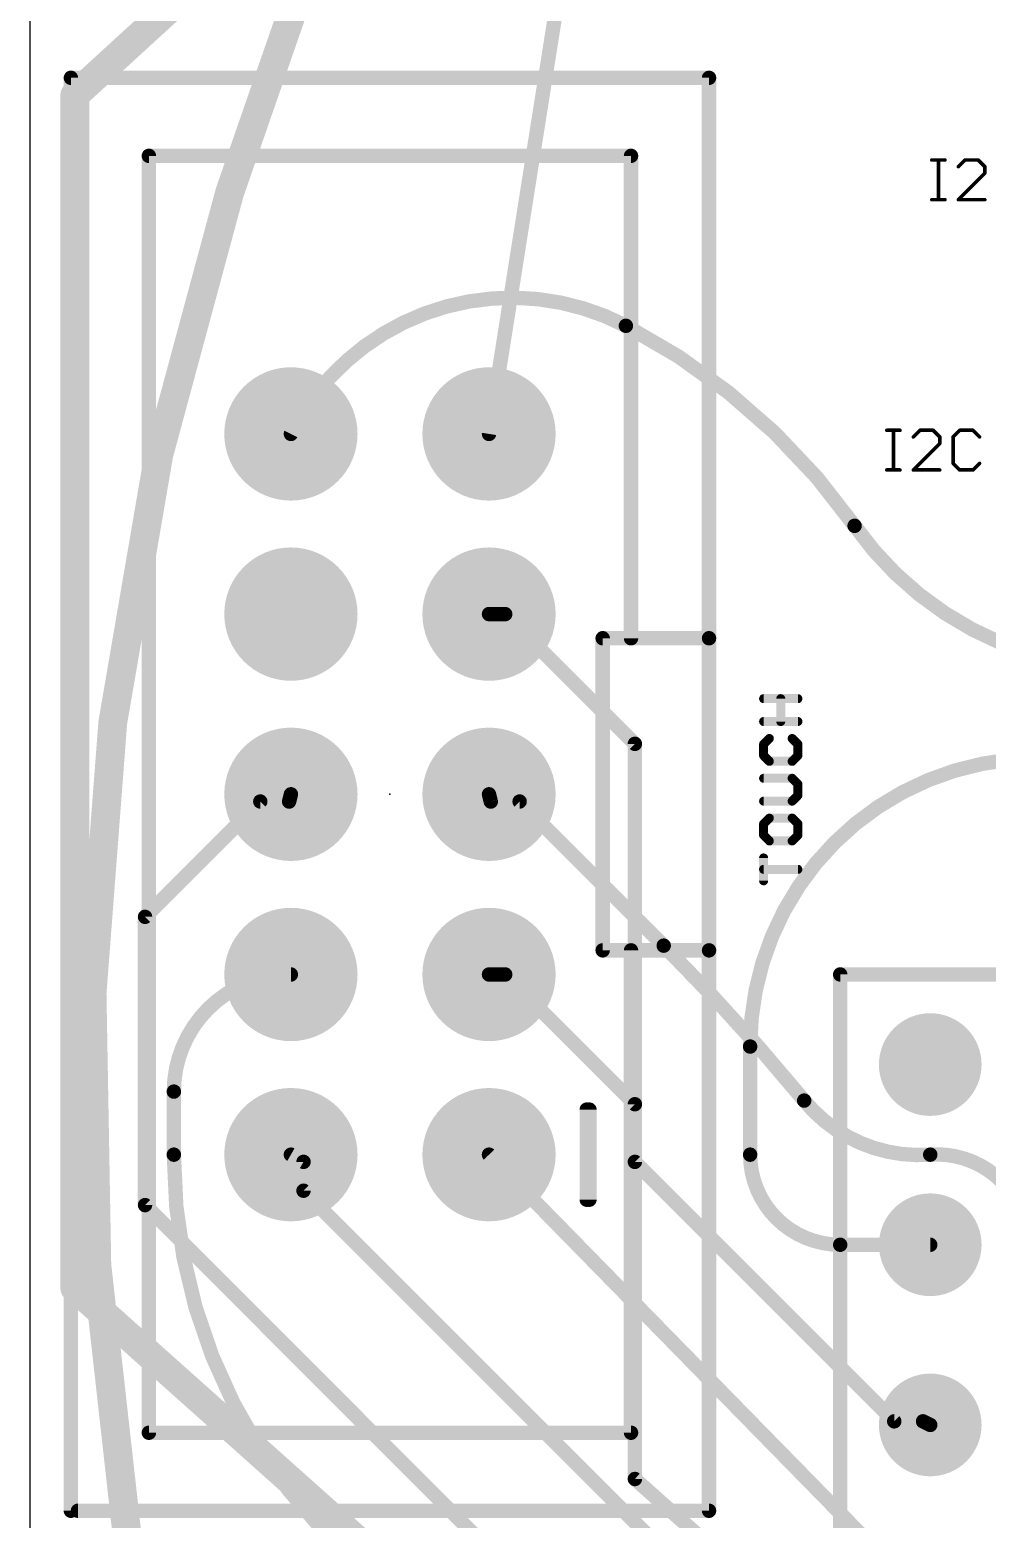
# Model space of a CAD drawing. Extents: x 0 to 40.9, y -0.1 to 59.7.
# Drawn here: x 0 to 13.5, y 27.88 to 48.88 of the extents above; entities that cross this region are included whole.
import ezdxf

# ---------------------------------------------------------------- set-up
doc = ezdxf.new("R2010")
doc.units = 0
for name, color, linetype in [('1', 22, 'CONTINUOUS'), ('16', 175, 'CONTINUOUS'), ('17', 82, 'CONTINUOUS'), ('20', 7, 'CONTINUOUS'), ('21', 253, 'CONTINUOUS'), ('22', 253, 'CONTINUOUS'), ('23', 7, 'CONTINUOUS'), ('25', 253, 'CONTINUOUS'), ('51', 253, 'CONTINUOUS')]:
    doc.layers.add(name, color=color, linetype=linetype)

# ---------------------------------------------------------------- blocks, each defined once
blk = doc.blocks.new('ROUNDP')
at = {"const_width": 0.5}
blk.add_lwpolyline([(0, -0.25, 1), (0, 0.25, 1), (0, -0.25)], format="xyb", dxfattribs=at)
blk = doc.blocks.new('RECT')
blk.add_solid([(-0.5, -0.5), (0.5, -0.5), (-0.5, 0.5), (0.5, 0.5)])

msp = doc.modelspace()

# ---------------------------------------------------------------- linework, layer by layer
at = {"layer": '1'}
for points, const_width in [([(7.5184, 54.2544), (0.635, 47.9552)], 0.4064), ([(0.635, 47.9552), (0.635, 31.1404)], 0.4064), ([(6.477, 40.64), (6.7056, 40.64)], 0.2032), ([(6.7056, 40.64), (8.5344, 38.8112)], 0.2032), ([(8.5344, 38.8112), (8.5344, 28.448)], 0.2032), ([(3.2512, 37.9984), (1.6256, 36.3728)], 0.2032), ([(3.6576, 37.9984), (3.2512, 37.9984)], 0.2032), ([(3.6576, 37.9984), (3.683, 38.1)], 0.2032), ([(1.6256, 36.3728), (1.6256, 32.3088)], 0.2032), ([(10.16, 33.02), (10.16, 34.544)], 0.2032), ([(3.8608, 32.9184), (3.683, 33.02)], 0.2032), ([(3.8608, 32.9184), (3.8608, 32.512)], 0.2032), ([(3.8608, 32.512), (12.192, 24.1808)], 0.2032), ([(1.6256, 32.3088), (9.144, 24.7904)], 0.2032), ([(12.7, 31.75), (11.43, 31.75)], 0.2032), ([(0.635, 31.1404), (11.2522, 21.6662)], 0.4064), ([(8.5344, 28.448), (12.192, 25.1968)], 0.2032)]:
    msp.add_lwpolyline(points, dxfattribs=dict(at, const_width=const_width))
for points, const_width in [([(0.7366, 47.9552, 1), (0.5334, 47.9552)], 0.2032), ([(0.5664, 48.0302, 1), (0.7036, 47.8802)], 0.2032), ([(8.4074, 44.704, 0.4189), (3.683, 43.18)], 0.2032), ([(11.6332, 41.8846, 0.119), (8.4074, 44.704)], 0.2032), ([(8.4309, 44.749, 1), (8.3839, 44.659)], 0.1016), ([(8.3839, 44.659, 1), (8.4309, 44.749)], 0.1016), ([(3.6376, 43.2028, 1), (3.7284, 43.1572)], 0.1016), ([(11.6332, 41.8846, 0.2624), (15.875, 39.878)], 0.2032), ([(11.6747, 41.9139, 1), (11.5917, 41.8553)], 0.1016), ([(11.5917, 41.8553, 1), (11.6747, 41.9139)], 0.1016), ([(6.477, 40.6908, 1), (6.477, 40.5892)], 0.1016), ([(6.7415, 40.6759, 1), (6.6697, 40.6041)], 0.1016), ([(6.7056, 40.5892, 1), (6.7056, 40.6908)], 0.1016), ([(8.5852, 38.8112, 1), (8.4836, 38.8112)], 0.1016), ([(8.4985, 38.7753, 1), (8.5703, 38.8471)], 0.1016), ([(14.224, 38.608, 0.4142), (10.16, 34.544)], 0.2032), ([(3.2512, 38.0492, 1), (3.2512, 37.9476)], 0.1016), ([(3.2871, 37.9625, 1), (3.2153, 38.0343)], 0.1016), ([(3.6083, 38.0107, 1), (3.7069, 37.9861)], 0.1016), ([(3.7323, 38.0877, 1), (3.6337, 38.1123)], 0.1016), ([(3.6576, 37.9476, 1), (3.6576, 38.0492)], 0.1016), ([(1.6764, 36.3728, 1), (1.5748, 36.3728)], 0.1016), ([(1.5897, 36.4087, 1), (1.6615, 36.3369)], 0.1016), ([(10.2108, 34.544, 1), (10.1092, 34.544)], 0.1016), ([(10.1092, 34.544, 1), (10.2108, 34.544)], 0.1016), ([(3.7082, 33.0641, 1), (3.6578, 32.9759)], 0.1016), ([(3.9116, 32.9184, 1), (3.81, 32.9184)], 0.1016), ([(3.8356, 32.8743, 1), (3.886, 32.9625)], 0.1016), ([(10.16, 33.02, 0.4142), (11.43, 31.75)], 0.2032), ([(10.2108, 33.02, 1), (10.1092, 33.02)], 0.1016), ([(10.1092, 33.02, 1), (10.2108, 33.02)], 0.1016), ([(3.8967, 32.5479, 1), (3.8249, 32.4761)], 0.1016), ([(3.81, 32.512, 1), (3.9116, 32.512)], 0.1016), ([(1.6615, 32.3447, 1), (1.5897, 32.2729)], 0.1016), ([(1.5748, 32.3088, 1), (1.6764, 32.3088)], 0.1016), ([(11.43, 31.8008, 1), (11.43, 31.6992)], 0.1016), ([(11.43, 31.6992, 1), (11.43, 31.8008)], 0.1016), ([(12.7, 31.6992, 1), (12.7, 31.8008)], 0.1016), ([(0.7026, 31.2162, 1), (0.5674, 31.0646)], 0.2032), ([(0.5334, 31.1404, 1), (0.7366, 31.1404)], 0.2032), ([(8.5681, 28.486, 1), (8.5007, 28.41)], 0.1016), ([(8.4836, 28.448, 1), (8.5852, 28.448)], 0.1016)]:
    msp.add_lwpolyline(points, format="xyb", dxfattribs=dict(at, const_width=const_width))
at = {"layer": '16'}
for points, const_width in [([(7.8867, 57.1754, 0.075), (2.8194, 46.5836)], 0.4064), ([(2.8194, 46.5836, 0.1179), (1.3716, 27.6606)], 0.4064), ([(2.7222, 46.6133, 1), (2.9166, 46.5539)], 0.2032), ([(2.9161, 46.5525, 1), (2.7227, 46.6147)], 0.2032), ([(6.4268, 43.1879, 1), (6.5272, 43.1721)], 0.1016), ([(6.5263, 38.1123, 1), (6.4277, 38.0877)], 0.1016), ([(6.5024, 38.0492, 1), (6.5024, 37.9476)], 0.1016), ([(6.4531, 37.9861, 1), (6.5517, 38.0107)], 0.1016), ([(6.9447, 38.0343, 1), (6.8729, 37.9625)], 0.1016), ([(6.9088, 37.9476, 1), (6.9088, 38.0492)], 0.1016), ([(10.922, 33.782, 0.0244), (8.9408, 35.9664)], 0.2032), ([(8.9767, 36.0023, 1), (8.9049, 35.9305)], 0.1016), ([(8.9049, 35.9305, 1), (8.9767, 36.0023)], 0.1016), ([(3.683, 35.56, 0.4142), (2.032, 33.909)], 0.2032), ([(3.683, 35.5092, 1), (3.683, 35.6108)], 0.1016), ([(6.477, 35.6108, 1), (6.477, 35.5092)], 0.1016), ([(6.7415, 35.5959, 1), (6.6697, 35.5241)], 0.1016), ([(6.7056, 35.5092, 1), (6.7056, 35.6108)], 0.1016), ([(2.0828, 33.909, 1), (1.9812, 33.909)], 0.1016), ([(1.9812, 33.909, 1), (2.0828, 33.909)], 0.1016), ([(8.5852, 33.7312, 1), (8.4836, 33.7312)], 0.1016), ([(8.4985, 33.6953, 1), (8.5703, 33.7671)], 0.1016), ([(10.922, 33.782, 0.2437), (12.7, 33.02)], 0.2032), ([(10.9612, 33.8143, 1), (10.8828, 33.7497)], 0.1016), ([(10.8828, 33.7497, 1), (10.9612, 33.8143)], 0.1016), ([(2.032, 33.02, 0.3687), (8.5344, 25.4)], 0.2032), ([(2.0828, 33.02, 1), (1.9812, 33.02)], 0.1016), ([(1.9812, 33.02, 1), (2.0828, 33.02)], 0.1016), ([(6.5133, 33.0556, 1), (6.4407, 32.9844)], 0.1016), ([(8.5703, 32.9543, 1), (8.4985, 32.8825)], 0.1016), ([(8.4836, 32.9184, 1), (8.5852, 32.9184)], 0.1016), ([(13.97, 32.258, 0.3168), (12.7, 33.02)], 0.2032), ([(12.6963, 33.0707, 1), (12.7037, 32.9693)], 0.1016), ([(12.7037, 32.9693, 1), (12.6963, 33.0707)], 0.1016), ([(12.192, 29.3116, 1), (12.192, 29.21)], 0.1016), ([(12.1561, 29.2249, 1), (12.2279, 29.2967)], 0.1016), ([(12.6211, 29.3062, 1), (12.5757, 29.2154)], 0.1016), ([(12.5984, 29.21, 1), (12.5984, 29.3116)], 0.1016), ([(12.6773, 29.1646, 1), (12.7227, 29.2554)], 0.1016)]:
    msp.add_lwpolyline(points, format="xyb", dxfattribs=dict(at, const_width=const_width))
at = {"layer": '16', "const_width": 0.2032}
for points in [[(6.477, 43.18), (7.8867, 52.0954)], [(6.5024, 37.9984), (6.477, 38.1)], [(6.5024, 37.9984), (6.9088, 37.9984)], [(6.9088, 37.9984), (8.9408, 35.9664)], [(6.477, 35.56), (6.7056, 35.56)], [(6.7056, 35.56), (8.5344, 33.7312)], [(2.032, 33.909), (2.032, 33.02)], [(8.5344, 33.7312), (8.5344, 32.9184)], [(12.7, 26.67), (6.477, 33.02)], [(8.5344, 32.9184), (12.192, 29.2608)], [(12.192, 29.2608), (12.5984, 29.2608)], [(12.5984, 29.2608), (12.7, 29.21)]]:
    msp.add_lwpolyline(points, dxfattribs=at)
at = {"layer": '20'}
msp.add_line((0, 59.68), (0, 0), dxfattribs=at)
at = {"layer": '21', "const_width": 0.2032}
for points in [[(0.58, 28), (0.58, 48.2)], [(0.58, 48.2), (9.58, 48.2)], [(9.58, 48.2), (9.58, 40.3)], [(8.08, 35.9), (8.08, 40.3)], [(8.08, 40.3), (9.58, 40.3)], [(9.58, 40.3), (9.58, 35.9)], [(9.58, 35.9), (8.08, 35.9)], [(9.58, 35.9), (9.58, 28)], [(11.43, 0), (11.43, 35.56)], [(11.43, 35.56), (29.21, 35.56)], [(7.855, 32.385), (7.855, 33.655)], [(9.58, 28), (0.68, 28)]]:
    msp.add_lwpolyline(points, dxfattribs=at)
at = {"layer": '21', "const_width": 0.1016}
for points in [[(0.6308, 48.2, 1), (0.5292, 48.2)], [(0.58, 48.2508, 1), (0.58, 48.1492)], [(9.6308, 48.2, 1), (9.5292, 48.2)], [(9.58, 48.1492, 1), (9.58, 48.2508)], [(8.1308, 40.3, 1), (8.0292, 40.3)], [(8.08, 40.3508, 1), (8.08, 40.2492)], [(9.6308, 40.3, 1), (9.5292, 40.3)], [(9.5292, 40.3, 1), (9.6308, 40.3)], [(9.58, 40.2492, 1), (9.58, 40.3508)], [(8.08, 35.9508, 1), (8.08, 35.8492)], [(8.0292, 35.9, 1), (8.1308, 35.9)], [(9.6308, 35.9, 1), (9.5292, 35.9)], [(9.5292, 35.9, 1), (9.6308, 35.9)], [(9.58, 35.8492, 1), (9.58, 35.9508)], [(11.4808, 35.56, 1), (11.3792, 35.56)], [(11.43, 35.6108, 1), (11.43, 35.5092)], [(7.9058, 33.655, 1), (7.8042, 33.655)], [(7.8042, 32.385, 1), (7.9058, 32.385)], [(0.5292, 28, 1), (0.6308, 28)], [(0.68, 28.0508, 1), (0.68, 27.9492)], [(9.5292, 28, 1), (9.6308, 28)], [(9.58, 27.9492, 1), (9.58, 28.0508)]]:
    msp.add_lwpolyline(points, format="xyb", dxfattribs=at)
at = {"layer": '22', "const_width": 0.2032}
msp.add_lwpolyline([(7.893, 32.385), (7.893, 33.655)], dxfattribs=at)
at = {"layer": '22', "const_width": 0.1016}
for points in [[(7.9438, 33.655, 1), (7.8422, 33.655)], [(7.8422, 32.385, 1), (7.9438, 32.385)]]:
    msp.add_lwpolyline(points, format="xyb", dxfattribs=at)
at = {"layer": '23'}
msp.add_point((5.08, 38.1), dxfattribs=at)
at = {"layer": '25'}
for points, const_width in [([(12.7221, 47.0413), (12.9086, 47.0413)], 0.0508), ([(12.8154, 46.482), (12.8154, 47.0413)], 0.0508), ([(13.1896, 47.0413), (13.0964, 46.9481)], 0.0508), ([(13.376, 47.0413), (13.1896, 47.0413)], 0.0508), ([(13.4692, 46.9481), (13.376, 47.0413)], 0.0508), ([(13.0964, 46.482), (13.4692, 46.8548)], 0.0508), ([(13.4692, 46.8548), (13.4692, 46.9481)], 0.0508), ([(12.7221, 46.482), (12.9086, 46.482)], 0.0508), ([(13.4692, 46.482), (13.0964, 46.482)], 0.0508), ([(12.0871, 43.2313), (12.2736, 43.2313)], 0.0508), ([(12.1804, 42.672), (12.1804, 43.2313)], 0.0508), ([(12.5546, 43.2313), (12.4614, 43.1381)], 0.0508), ([(12.741, 43.2313), (12.5546, 43.2313)], 0.0508), ([(12.8342, 43.1381), (12.741, 43.2313)], 0.0508), ([(13.1159, 43.2313), (13.0227, 43.1381)], 0.0508), ([(13.3023, 43.2313), (13.1159, 43.2313)], 0.0508), ([(13.3955, 43.1381), (13.3023, 43.2313)], 0.0508), ([(12.4614, 42.672), (12.8342, 43.0449)], 0.0508), ([(12.8342, 43.0449), (12.8342, 43.1381)], 0.0508), ([(13.0227, 43.1381), (13.0227, 42.7652)], 0.0508), ([(12.0871, 42.672), (12.2736, 42.672)], 0.0508), ([(12.8342, 42.672), (12.4614, 42.672)], 0.0508), ([(13.0227, 42.7652), (13.1159, 42.672)], 0.0508), ([(13.1159, 42.672), (13.3023, 42.672)], 0.0508), ([(13.3023, 42.672), (13.3955, 42.7652)], 0.0508), ([(10.3501, 39.4482), (10.8331, 39.4482)], 0.127), ([(10.5916, 39.1262), (10.5916, 39.4482)], 0.127), ([(10.8331, 39.1262), (10.3501, 39.1262)], 0.127), ([(10.4306, 38.8869), (10.3501, 38.8064)], 0.127), ([(10.3501, 38.8064), (10.3501, 38.6454)], 0.127), ([(10.8331, 38.8064), (10.7526, 38.8869)], 0.127), ([(10.8331, 38.6454), (10.8331, 38.8064)], 0.127), ([(10.3501, 38.6454), (10.4306, 38.5649)], 0.127), ([(10.7526, 38.5649), (10.8331, 38.6454)], 0.127), ([(10.4306, 38.5649), (10.7526, 38.5649)], 0.127), ([(10.7526, 38.3256), (10.3501, 38.3256)], 0.127), ([(10.8331, 38.2451), (10.7526, 38.3256)], 0.127), ([(10.8331, 38.0841), (10.8331, 38.2451)], 0.127), ([(10.3501, 38.0036), (10.7526, 38.0036)], 0.127), ([(10.7526, 38.0036), (10.8331, 38.0841)], 0.127), ([(10.4306, 37.7643), (10.3501, 37.6838)], 0.127), ([(10.7526, 37.7643), (10.4306, 37.7643)], 0.127), ([(10.8331, 37.6838), (10.7526, 37.7643)], 0.127), ([(10.3501, 37.6838), (10.3501, 37.5228)], 0.127), ([(10.3501, 37.5228), (10.4306, 37.4423)], 0.127), ([(10.7526, 37.4423), (10.8331, 37.5228)], 0.127), ([(10.8331, 37.5228), (10.8331, 37.6838)], 0.127), ([(10.4306, 37.4423), (10.7526, 37.4423)], 0.127), ([(10.3501, 36.8809), (10.3501, 37.203)], 0.127), ([(10.8331, 37.0419), (10.3501, 37.0419)], 0.127)]:
    msp.add_lwpolyline(points, dxfattribs=dict(at, const_width=const_width))
for points, const_width in [([(12.7221, 47.054, 1), (12.7221, 47.0286)], 0.0254), ([(12.8281, 47.0413, 1), (12.8027, 47.0413)], 0.0254), ([(12.9086, 47.0286, 1), (12.9086, 47.054)], 0.0254), ([(13.1896, 47.054, 1), (13.1896, 47.0286)], 0.0254), ([(13.1985, 47.0323, 1), (13.1806, 47.0503)], 0.0254), ([(13.385, 47.0503, 1), (13.367, 47.0323)], 0.0254), ([(13.376, 47.0286, 1), (13.376, 47.054)], 0.0254), ([(13.0874, 46.957, 1), (13.1053, 46.9391)], 0.0254), ([(13.4819, 46.9481, 1), (13.4565, 46.9481)], 0.0254), ([(13.4565, 46.8548, 1), (13.4819, 46.8548)], 0.0254), ([(13.4602, 46.9391, 1), (13.4782, 46.957)], 0.0254), ([(13.4782, 46.8459, 1), (13.4602, 46.8638)], 0.0254), ([(12.7221, 46.4947, 1), (12.7221, 46.4693)], 0.0254), ([(12.8027, 46.482, 1), (12.8281, 46.482)], 0.0254), ([(12.9086, 46.4693, 1), (12.9086, 46.4947)], 0.0254), ([(13.0964, 46.4947, 1), (13.0964, 46.4693)], 0.0254), ([(13.0874, 46.491, 1), (13.1053, 46.473)], 0.0254), ([(13.4692, 46.4693, 1), (13.4692, 46.4947)], 0.0254), ([(12.0871, 43.244, 1), (12.0871, 43.2186)], 0.0254), ([(12.1931, 43.2313, 1), (12.1677, 43.2313)], 0.0254), ([(12.2736, 43.2186, 1), (12.2736, 43.244)], 0.0254), ([(12.5546, 43.244, 1), (12.5546, 43.2186)], 0.0254), ([(12.5635, 43.2223, 1), (12.5456, 43.2403)], 0.0254), ([(12.75, 43.2403, 1), (12.732, 43.2223)], 0.0254), ([(12.741, 43.2186, 1), (12.741, 43.244)], 0.0254), ([(13.1159, 43.244, 1), (13.1159, 43.2186)], 0.0254), ([(13.1249, 43.2223, 1), (13.1069, 43.2403)], 0.0254), ([(13.3113, 43.2403, 1), (13.2933, 43.2223)], 0.0254), ([(13.3023, 43.2186, 1), (13.3023, 43.244)], 0.0254), ([(12.4524, 43.147, 1), (12.4703, 43.1291)], 0.0254), ([(12.8469, 43.1381, 1), (12.8215, 43.1381)], 0.0254), ([(12.8215, 43.0449, 1), (12.8469, 43.0449)], 0.0254), ([(12.8252, 43.1291, 1), (12.8432, 43.147)], 0.0254), ([(12.8432, 43.0359, 1), (12.8252, 43.0538)], 0.0254), ([(13.0354, 43.1381, 1), (13.01, 43.1381)], 0.0254), ([(13.0137, 43.147, 1), (13.0316, 43.1291)], 0.0254), ([(13.3865, 43.1291, 1), (13.4045, 43.147)], 0.0254), ([(12.0871, 42.6847, 1), (12.0871, 42.6593)], 0.0254), ([(12.1677, 42.672, 1), (12.1931, 42.672)], 0.0254), ([(12.2736, 42.6593, 1), (12.2736, 42.6847)], 0.0254), ([(12.4614, 42.6847, 1), (12.4614, 42.6593)], 0.0254), ([(12.4524, 42.681, 1), (12.4703, 42.663)], 0.0254), ([(12.8342, 42.6593, 1), (12.8342, 42.6847)], 0.0254), ([(13.0316, 42.7742, 1), (13.0137, 42.7562)], 0.0254), ([(13.01, 42.7652, 1), (13.0354, 42.7652)], 0.0254), ([(13.1159, 42.6847, 1), (13.1159, 42.6593)], 0.0254), ([(13.1069, 42.663, 1), (13.1249, 42.681)], 0.0254), ([(13.2933, 42.681, 1), (13.3113, 42.663)], 0.0254), ([(13.3023, 42.6593, 1), (13.3023, 42.6847)], 0.0254), ([(13.4045, 42.7562, 1), (13.3865, 42.7742)], 0.0254), ([(10.3501, 39.4799, 1), (10.3501, 39.4164)], 0.0635), ([(10.6233, 39.4482, 1), (10.5598, 39.4482)], 0.0635), ([(10.8331, 39.4164, 1), (10.8331, 39.4799)], 0.0635), ([(10.3501, 39.1579, 1), (10.3501, 39.0944)], 0.0635), ([(10.5598, 39.1262, 1), (10.6233, 39.1262)], 0.0635), ([(10.8331, 39.0944, 1), (10.8331, 39.1579)], 0.0635), ([(10.3818, 38.8064, 1), (10.3183, 38.8064)], 0.0635), ([(10.3276, 38.8288, 1), (10.3725, 38.7839)], 0.0635), ([(10.453, 38.8644, 1), (10.4081, 38.9093)], 0.0635), ([(10.7751, 38.9093, 1), (10.7301, 38.8644)], 0.0635), ([(10.8649, 38.8064, 1), (10.8013, 38.8064)], 0.0635), ([(10.8106, 38.7839, 1), (10.8556, 38.8288)], 0.0635), ([(10.3725, 38.6678, 1), (10.3276, 38.6229)], 0.0635), ([(10.3183, 38.6454, 1), (10.3818, 38.6454)], 0.0635), ([(10.8013, 38.6454, 1), (10.8649, 38.6454)], 0.0635), ([(10.8556, 38.6229, 1), (10.8106, 38.6678)], 0.0635), ([(10.4306, 38.5966, 1), (10.4306, 38.5331)], 0.0635), ([(10.4081, 38.5424, 1), (10.453, 38.5873)], 0.0635), ([(10.7301, 38.5873, 1), (10.7751, 38.5424)], 0.0635), ([(10.7526, 38.5331, 1), (10.7526, 38.5966)], 0.0635), ([(10.3501, 38.3573, 1), (10.3501, 38.2938)], 0.0635), ([(10.7751, 38.348, 1), (10.7301, 38.3031)], 0.0635), ([(10.7526, 38.2938, 1), (10.7526, 38.3573)], 0.0635), ([(10.8649, 38.2451, 1), (10.8013, 38.2451)], 0.0635), ([(10.8106, 38.2226, 1), (10.8556, 38.2675)], 0.0635), ([(10.3501, 38.0353, 1), (10.3501, 37.9718)], 0.0635), ([(10.7301, 38.026, 1), (10.7751, 37.9811)], 0.0635), ([(10.7526, 37.9718, 1), (10.7526, 38.0353)], 0.0635), ([(10.8013, 38.0841, 1), (10.8649, 38.0841)], 0.0635), ([(10.8556, 38.0616, 1), (10.8106, 38.1065)], 0.0635), ([(10.4306, 37.796, 1), (10.4306, 37.7325)], 0.0635), ([(10.453, 37.7418, 1), (10.4081, 37.7867)], 0.0635), ([(10.7751, 37.7867, 1), (10.7301, 37.7418)], 0.0635), ([(10.7526, 37.7325, 1), (10.7526, 37.796)], 0.0635), ([(10.3818, 37.6838, 1), (10.3183, 37.6838)], 0.0635), ([(10.3276, 37.7062, 1), (10.3725, 37.6613)], 0.0635), ([(10.3725, 37.5452, 1), (10.3276, 37.5003)], 0.0635), ([(10.8649, 37.6838, 1), (10.8013, 37.6838)], 0.0635), ([(10.8106, 37.6613, 1), (10.8556, 37.7062)], 0.0635), ([(10.8556, 37.5003, 1), (10.8106, 37.5452)], 0.0635), ([(10.3183, 37.5228, 1), (10.3818, 37.5228)], 0.0635), ([(10.4306, 37.474, 1), (10.4306, 37.4105)], 0.0635), ([(10.4081, 37.4198, 1), (10.453, 37.4647)], 0.0635), ([(10.7301, 37.4647, 1), (10.7751, 37.4198)], 0.0635), ([(10.7526, 37.4105, 1), (10.7526, 37.474)], 0.0635), ([(10.8013, 37.5228, 1), (10.8649, 37.5228)], 0.0635), ([(10.3818, 37.203, 1), (10.3183, 37.203)], 0.0635), ([(10.3501, 37.0737, 1), (10.3501, 37.0102)], 0.0635), ([(10.8331, 37.0102, 1), (10.8331, 37.0737)], 0.0635), ([(10.3183, 36.8809, 1), (10.3818, 36.8809)], 0.0635)]:
    msp.add_lwpolyline(points, format="xyb", dxfattribs=dict(at, const_width=const_width))
at = {"layer": '51'}
for points, const_width in [([(1.68, 29.1), (1.68, 47.1)], 0.2032), ([(8.48, 47.1), (1.68, 47.1)], 0.2032), ([(8.48, 47.1), (8.48, 40.3)], 0.2032), ([(8.48, 29.1), (8.48, 35.9)], 0.2032), ([(11.43, 0), (11.43, 35.56)], 0.127), ([(11.43, 35.56), (29.21, 35.56)], 0.127), ([(8.48, 29.1), (1.68, 29.1)], 0.2032)]:
    msp.add_lwpolyline(points, dxfattribs=dict(at, const_width=const_width))
for points, const_width in [([(1.7308, 47.1, 1), (1.6292, 47.1)], 0.1016), ([(1.68, 47.1508, 1), (1.68, 47.0492)], 0.1016), ([(8.5308, 47.1, 1), (8.4292, 47.1)], 0.1016), ([(8.48, 47.0492, 1), (8.48, 47.1508)], 0.1016), ([(8.4292, 40.3, 1), (8.5308, 40.3)], 0.1016), ([(8.5308, 35.9, 1), (8.4292, 35.9)], 0.1016), ([(11.4618, 35.56, 1), (11.3982, 35.56)], 0.0635), ([(11.43, 35.5918, 1), (11.43, 35.5282)], 0.0635), ([(1.68, 29.1508, 1), (1.68, 29.0492)], 0.1016), ([(8.48, 29.0492, 1), (8.48, 29.1508)], 0.1016), ([(1.6292, 29.1, 1), (1.7308, 29.1)], 0.1016), ([(8.4292, 29.1, 1), (8.5308, 29.1)], 0.1016)]:
    msp.add_lwpolyline(points, format="xyb", dxfattribs=dict(at, const_width=const_width))

# ---------------------------------------------------------------- block references
at = {"layer": '17'}
for p, xscale, yscale, rotation in [((3.683, 43.18), 1.8796, 1.8796, 90), ((3.683, 43.18), 1.8796, 1.8796, 90), ((6.477, 43.18), 1.8796, 1.8796, 90), ((6.477, 43.18), 1.8796, 1.8796, 90), ((3.683, 40.64), 1.8796, 1.8796, 90), ((3.683, 40.64), 1.8796, 1.8796, 90), ((6.477, 40.64), 1.8796, 1.8796, 90), ((6.477, 40.64), 1.8796, 1.8796, 90), ((3.683, 38.1), 1.8796, 1.8796, 90), ((3.683, 38.1), 1.8796, 1.8796, 90), ((6.477, 38.1), 1.8796, 1.8796, 90), ((6.477, 38.1), 1.8796, 1.8796, 90), ((3.683, 35.56), 1.8796, 1.8796, 90), ((3.683, 35.56), 1.8796, 1.8796, 90), ((6.477, 35.56), 1.8796, 1.8796, 90), ((6.477, 35.56), 1.8796, 1.8796, 90), ((12.7, 34.29), 1.4478, 1.4478, 180), ((12.7, 34.29), 1.4478, 1.4478, 180), ((3.683, 33.02), 1.8796, 1.8796, 90), ((3.683, 33.02), 1.8796, 1.8796, 90), ((6.477, 33.02), 1.8796, 1.8796, 90), ((6.477, 33.02), 1.8796, 1.8796, 90), ((12.7, 31.75), 1.4478, 1.4478, 180), ((12.7, 31.75), 1.4478, 1.4478, 180), ((12.7, 29.21), 1.4478, 1.4478, 180), ((12.7, 29.21), 1.4478, 1.4478, 180)]:
    msp.add_blockref('ROUNDP', p, dxfattribs=dict(at, xscale=xscale, yscale=yscale, rotation=rotation))
at = {"layer": '51', "xscale": 0.508, "yscale": 0.508, "rotation": 90}
for p in [(3.81, 43.18), (6.35, 43.18), (3.81, 40.64), (3.81, 40.64), (6.35, 40.64), (6.35, 40.64), (3.81, 38.1), (6.35, 38.1), (3.81, 35.56), (6.35, 35.56), (3.81, 33.02), (6.35, 33.02)]:
    msp.add_blockref('RECT', p, dxfattribs=at)

doc.saveas('drawing.dxf')
